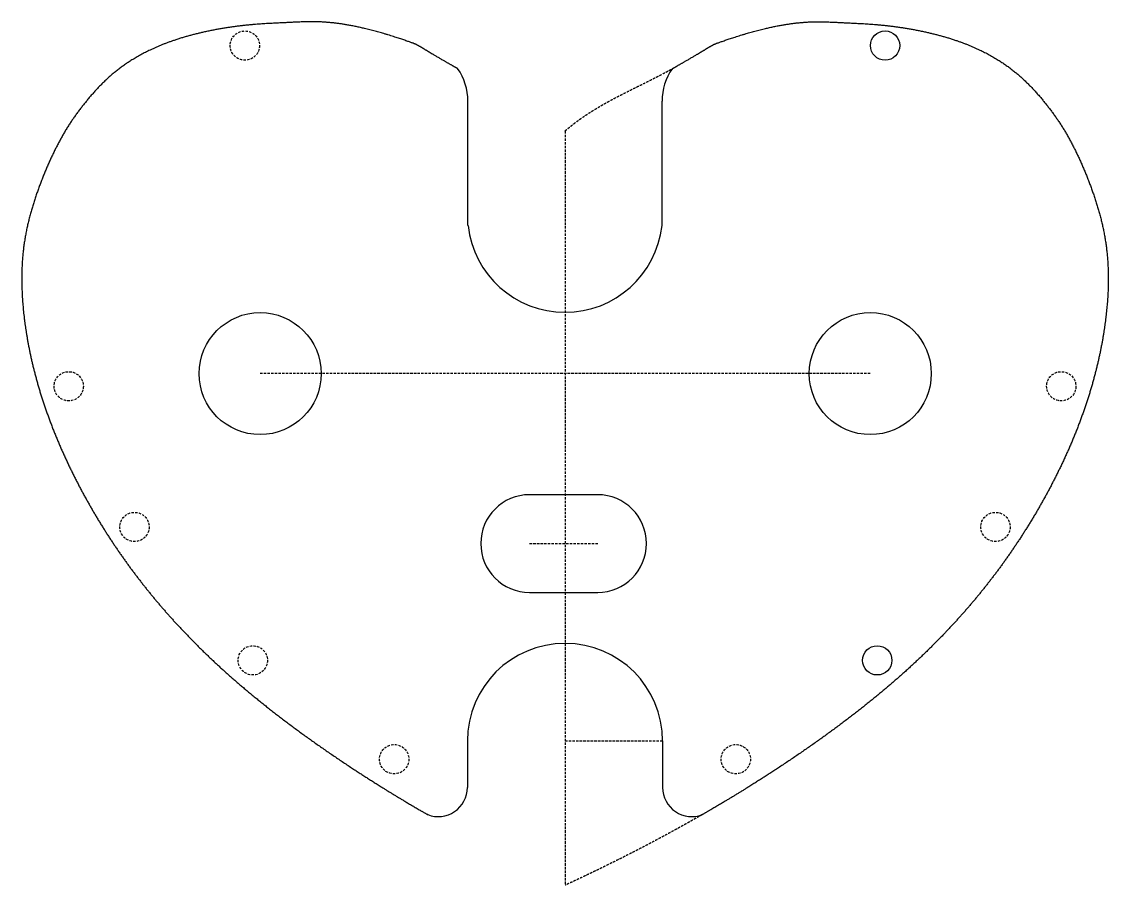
# Model space of a CAD drawing. Header units: millimetres. Extents: x -108 to 115, y -87 to 90.
import ezdxf

# ---------------------------------------------------------------- set-up
doc = ezdxf.new("R2010")
doc.units = ezdxf.units.MM
doc.linetypes.add('DASHED', pattern=[0.75, 0.5, -0.25])
doc.layers.get('0').update_dxf_attribs({"linetype": 'CONTINUOUS'})

msp = doc.modelspace()

# ---------------------------------------------------------------- linework, layer by layer
for p, q in [((-16.61, 47.87), (-16.61, 73.39)), ((23.14, 47.87), (23.14, 73.39)), ((-16.73, -57.71), (-16.73, -67.26)), ((23.27, -57.71), (23.27, -67.26))]:
    msp.add_line(p, q)
at = {"linetype": 'DASHED'}
for p, q in [((3.27, 67.24), (3.27, -87.26)), ((65.81, 17.55), (-59.19, 17.55)), ((-3.99, -17.26), (9.96, -17.26)), ((3.27, -57.71), (23.27, -57.71))]:
    msp.add_line(p, q, dxfattribs=at)
msp.add_lwpolyline([(-3.99, -27.26), (9.96, -27.26, 1), (9.96, -7.26), (-3.99, -7.26, 1)], format="xyb", close=True)
for centre in [(-62.32, 84.74), (-98.41, 14.95), (104.94, 14.95), (-84.93, -13.87), (91.46, -13.87), (-60.69, -41.19), (-31.73, -61.44), (38.26, -61.44)]:
    msp.add_circle(centre, 3, dxfattribs=at)
for centre, radius in [((68.85, 84.74), 3), ((-59.19, 17.55), 12.5), ((65.81, 17.55), 12.5), ((67.23, -41.19), 3)]:
    msp.add_circle(centre, radius)
for centre, radius, start, end in [((-28.06, 73.39), 11.45, 0, 35.4154), ((34.59, 73.39), 11.45, 144.5846, 180), ((3.27, 50.11), 20, 186.4346, 353.5654), ((3.27, -57.71), 20, 0, 180), ((-22.68, -67.26), 5.94, -111.5977, 0), ((29.21, -67.26), 5.94, 180, 291.5977)]:
    msp.add_arc(centre, radius, start, end)
for points in [[(-18.73, 80.02), (-19.25, 80.31), (-20.41, 80.97), (-22.51, 82.18), (-25.45, 83.91), (-27.09, 84.96), (-27.33, 85.04), (-29.87, 85.96), (-34.35, 87.41), (-39.79, 88.82), (-44.78, 89.57), (-48.85, 89.71), (-52.09, 89.52), (-54.99, 89.37), (-58.42, 89.25), (-62.95, 88.88), (-68.42, 88.1), (-74.37, 86.75), (-80.16, 84.76), (-85.22, 82.19), (-89.28, 79.24), (-92.42, 76.21), (-94.86, 73.33), (-96.93, 70.67), (-98.89, 67.8), (-100.84, 64.3), (-102.73, 60.29), (-104.45, 56.03), (-105.88, 51.82), (-106.94, 47.82), (-107.65, 43.97), (-108.02, 40.17), (-108.09, 36.24), (-107.9, 32.05), (-107.41, 27.56), (-106.61, 22.75), (-105.45, 17.67), (-103.92, 12.38), (-102.01, 6.96), (-99.74, 1.51), (-97.17, -3.9), (-94.34, -9.17), (-91.31, -14.24), (-88.13, -19.06), (-84.83, -23.61), (-81.44, -27.91), (-77.95, -31.99), (-74.33, -35.9), (-70.54, -39.7), (-66.53, -43.45), (-62.21, -47.2), (-57.56, -50.98), (-52.6, -54.78), (-47.35, -58.57), (-41.89, -62.3), (-36.29, -65.94), (-31.74, -68.76), (-28.31, -70.8), (-26.02, -72.13), (-24.87, -72.79), (-24.87, -72.79)], [(25.26, 80.02), (25.78, 80.31), (26.94, 80.97), (29.04, 82.18), (31.98, 83.91), (33.62, 84.96), (33.86, 85.04), (36.4, 85.96), (40.88, 87.41), (46.32, 88.82), (51.31, 89.57), (55.38, 89.71), (58.62, 89.52), (61.52, 89.37), (64.95, 89.25), (69.49, 88.88), (74.96, 88.1), (80.9, 86.75), (86.69, 84.76), (91.75, 82.19), (95.82, 79.24), (98.95, 76.21), (101.4, 73.33), (103.46, 70.67), (105.42, 67.8), (107.37, 64.3), (109.26, 60.29), (110.98, 56.03), (112.41, 51.82), (113.48, 47.82), (114.18, 43.97), (114.55, 40.17), (114.63, 36.24), (114.43, 32.05), (113.94, 27.56), (113.14, 22.75), (111.98, 17.67), (110.45, 12.38), (108.54, 6.96), (106.28, 1.51), (103.7, -3.9), (100.87, -9.17), (97.84, -14.24), (94.66, -19.06), (91.37, -23.61), (87.98, -27.91), (84.48, -31.99), (80.86, -35.9), (77.08, -39.7), (73.06, -43.45), (68.75, -47.2), (64.1, -50.98), (59.13, -54.78), (53.88, -58.57), (48.43, -62.3), (42.82, -65.94), (38.27, -68.76), (34.84, -70.8), (32.55, -72.13), (31.4, -72.79), (31.4, -72.79)]]:
    msp.add_open_spline(points, degree=5, knots=[0, 0, 0, 0, 0, 0, 0.0166667, 0.0333333, 0.05, 0.0666667, 0.0833333, 0.1, 0.1166667, 0.1333333, 0.15, 0.1666667, 0.1833333, 0.2, 0.2166667, 0.2333333, 0.25, 0.2666667, 0.2833333, 0.3, 0.3166667, 0.3333333, 0.35, 0.3666667, 0.3833333, 0.4, 0.4166667, 0.4333333, 0.45, 0.4666667, 0.4833333, 0.5, 0.5166667, 0.5333333, 0.55, 0.5666667, 0.5833333, 0.6, 0.6166667, 0.6333333, 0.65, 0.6666667, 0.6833333, 0.7, 0.7166667, 0.7333333, 0.75, 0.7666667, 0.7833333, 0.8, 0.8166667, 0.8333333, 0.85, 0.8666667, 0.8833333, 0.9, 0.9166667, 0.9167337, 0.9167337, 0.9167337, 0.9167337, 0.9167337, 0.9167337])
msp.add_open_spline([(3.27, 67.24), (3.58, 67.51), (4.21, 68.04), (5.2, 68.84), (6.6, 69.88), (8.5, 71.15), (10.56, 72.4), (12.77, 73.63), (15.12, 74.85), (17.58, 76.07), (20.11, 77.33), (22.17, 78.37), (23.71, 79.18), (24.74, 79.74), (25.26, 80.02)], degree=5, dxfattribs=at)
msp.add_open_spline([(31.4, -72.79), (30.26, -73.44), (27.98, -74.74), (24.57, -76.63), (20.03, -79.06), (14.39, -81.94), (9.92, -84.14), (6.58, -85.72), (4.37, -86.76), (3.27, -87.26)], degree=5, knots=[0.91673365, 0.91673365, 0.91673365, 0.91673365, 0.91673365, 0.91673365, 0.93333333, 0.95, 0.96666667, 0.98333333, 1, 1, 1, 1, 1, 1], dxfattribs=at)

doc.saveas('drawing.dxf')
